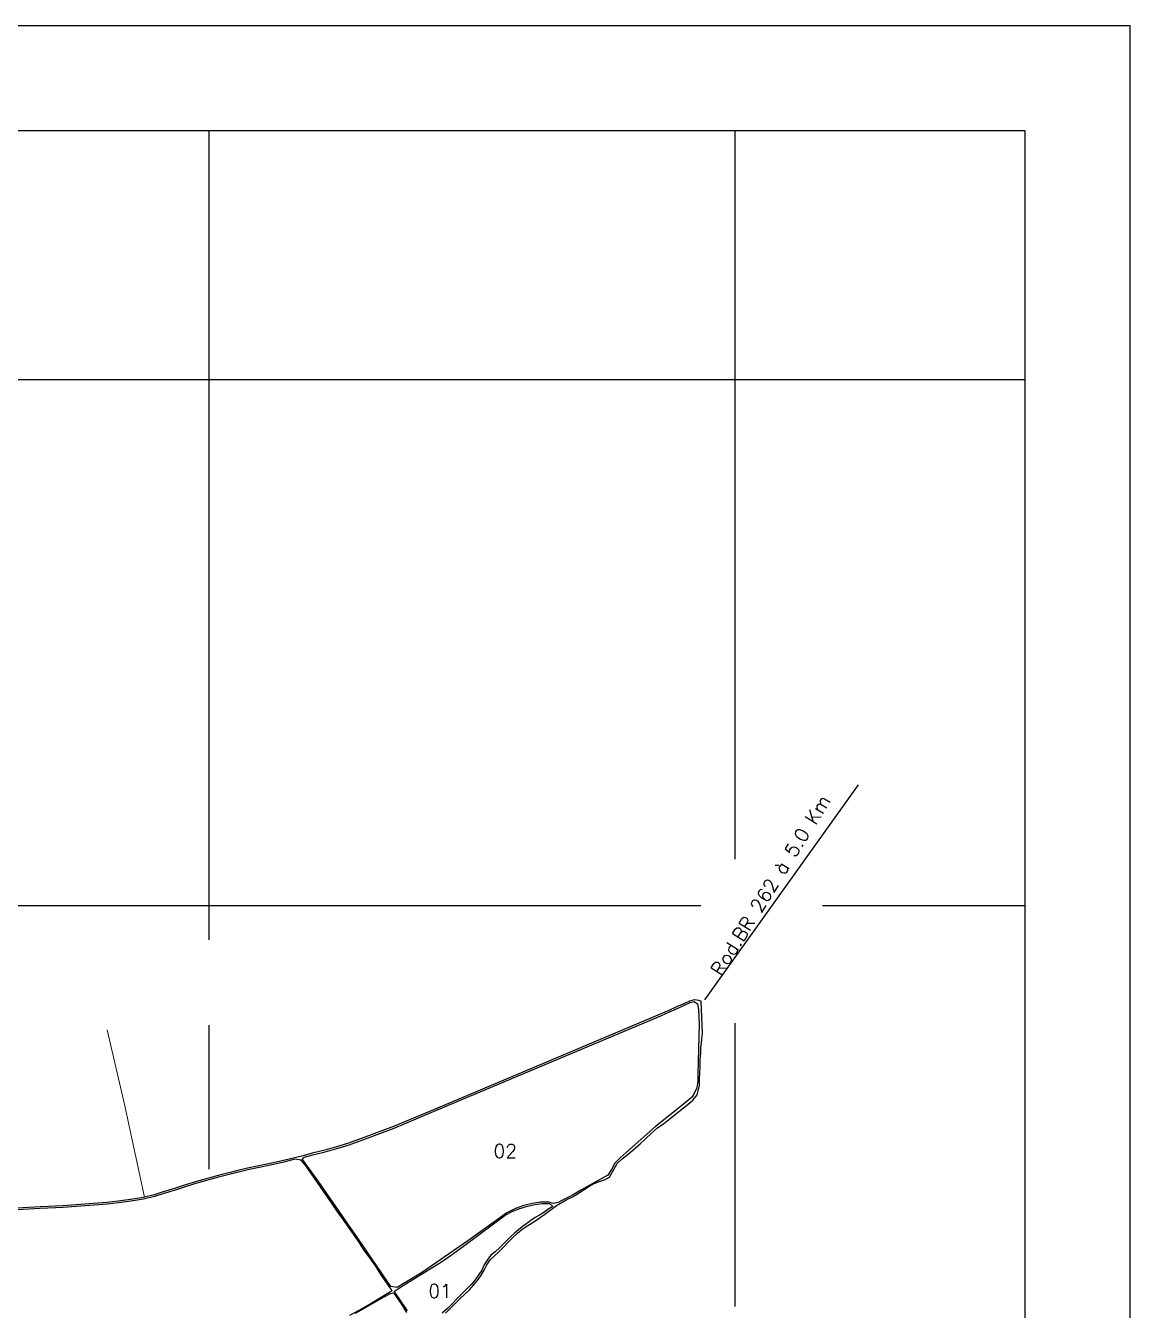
# Model space of a CAD drawing. Header units: millimetres. Extents: x 759439 to 764689, y 7802166 to 7809591.
# Drawn here: x 762064 to 764689, y 7806539 to 7809591 of the extents above; entities that cross this region are included whole.
import ezdxf
from ezdxf.enums import TextEntityAlignment as Align

# ---------------------------------------------------------------- set-up
doc = ezdxf.new("R2010")
doc.units = ezdxf.units.MM
doc.linetypes.add('CONTINUO', pattern=[0])
doc.linetypes.add('LIN0', pattern=[0])
for name, color, linetype in [('0114001034', 1, 'Continuous'), ('0114001034001', 5, 'Continuous'), ('0114001034002', 5, 'Continuous'), ('0114001034005', 5, 'Continuous'), ('0114001034006', 5, 'Continuous'), ('MALHA', 8, 'LIN0'), ('MARGEM', 7, 'CONTINUO'), ('TEXTO_NUN_TAL', 7, 'Continuous')]:
    doc.layers.add(name, color=color, linetype=linetype)
doc.layers.add('TEXTO_DIVERSOS', color=7, linetype='Continuous', lineweight=5)
doc.styles.add('SIMPLEX', font='simplex', dxfattribs={"height": 0.2})

msp = doc.modelspace()

# ---------------------------------------------------------------- linework, layer by layer
msp.add_line((763677.5, 7807276.1), (764042.6, 7807787))
at = {"layer": '0114001034', "linetype": 'CONTINUO'}
msp.add_lwpolyline([(763061.1, 7806532), (763072.6, 7806542.8), (763084.6, 7806554.8), (763096.2, 7806566.3), (763107.4, 7806576.7), (763118, 7806586.9), (763127.9, 7806598), (763137.4, 7806609.6), (763145.7, 7806621.8), (763153.4, 7806633.7), (763159.9, 7806646.4), (763167.7, 7806658.4), (763177, 7806667.3), (763188.2, 7806677.5), (763199.1, 7806688.9), (763210.1, 7806700.3), (763220.7, 7806711), (763231.7, 7806721.1), (763243.6, 7806731), (763257.2, 7806739.8), (763271, 7806748.8), (763284, 7806757.6), (763297.5, 7806767.1), (763325, 7806787.9), (763349.3, 7806801.7), (763351.4, 7806802.7), (763362.8, 7806807.9), (763375.2, 7806815.1), (763401.6, 7806832.4), (763414.8, 7806840.2), (763428.8, 7806845.6), (763440.9, 7806849.5), (763451.1, 7806855), (763469.3, 7806887.7), (763481, 7806898.2), (763496.1, 7806910.6), (763512, 7806923.9), (763524.1, 7806934.3), (763536, 7806945.3), (763551.1, 7806959.6), (763565.3, 7806972), (763580.3, 7806982.7), (763595.6, 7806994.6), (763610, 7807005.9), (763624.1, 7807017), (763637.1, 7807027.8), (763648.8, 7807038.2), (763659.7, 7807050.4), (763662.1, 7807060.4), (763665.1, 7807072.5), (763665.3, 7807087.8), (763665.8, 7807102.9), (763666.3, 7807116.9), (763666.9, 7807134.5), (763667.7, 7807149.8), (763668.3, 7807162.6), (763669.3, 7807173.5), (763670.3, 7807183.7), (763671.1, 7807189.9), (763672.3, 7807196.1), (763668.7, 7807272.7), (763663.2, 7807274.8), (763652.8, 7807276.5), (763641.4, 7807273.3), (763627.7, 7807267.1), (763610.4, 7807259.4), (763591.9, 7807251.3), (763571.7, 7807242.3), (763042.6, 7807019.2), (762937.7, 7806975.5), (762856.8, 7806944.9), (762828.5, 7806934.9), (762802.2, 7806926.8), (762774.4, 7806919.4), (762744.6, 7806912), (762723.3, 7806906), (762723.3, 7806906), (762676.5, 7806894.5), (762645, 7806887.6), (762614.1, 7806881.3), (762590.7, 7806876.2), (762568.1, 7806870.7), (762546.2, 7806865), (762521.2, 7806858.9), (762469.7, 7806844.3), (762443.6, 7806836.5), (762417.4, 7806827.9), (762390.7, 7806819.9), (762368.7, 7806812.8), (762342.9, 7806806.9), (762313.1, 7806801.8), (762283.7, 7806797.6), (762256.8, 7806794.4), (762152.3, 7806787), (762098.2, 7806784.2), (762043.6, 7806781.4)], dxfattribs=at)
at = {"layer": '0114001034001', "linetype": 'CONTINUO'}
msp.add_lwpolyline([(762971, 7806537), (762949.4, 7806568.8), (762940.3, 7806582.4), (762940.2, 7806584.4), (762952.1, 7806592.3), (762967.3, 7806601.6), (763031.2, 7806640.7), (763052.2, 7806653.7), (763066.5, 7806663.7), (763086.7, 7806678), (763106.9, 7806693.5), (763203.2, 7806764.7), (763221.2, 7806773.8), (763238, 7806780.5), (763256.4, 7806785.7), (763273.3, 7806789.6), (763291.3, 7806792.2), (763308.1, 7806792.5), (763316.2, 7806785), (763304.3, 7806777.9), (763294.8, 7806770.6), (763284.6, 7806764.6), (763274.2, 7806758.8), (763264.2, 7806752.1), (763254.8, 7806744.7), (763244.7, 7806737.7), (763234.7, 7806729.8), (763225.2, 7806722.2), (763217.6, 7806714.5), (763209, 7806706.4), (763199.8, 7806697.2), (763190.6, 7806687.5), (763179.5, 7806677.7), (763168.4, 7806668.5), (763160.1, 7806658), (763153.6, 7806646.3), (763147.8, 7806634.1), (763132.1, 7806611.3), (763123.2, 7806600.7), (763111.5, 7806588.5), (763089.1, 7806566.3), (763077.2, 7806554.2), (763065.9, 7806543.2), (763053.6, 7806532.1)], dxfattribs=at)
at = {"layer": '0114001034002', "linetype": 'CONTINUO'}
msp.add_lwpolyline([(762725.2, 7806902.4), (762745.7, 7806908.1), (762775.4, 7806915.5), (762803.3, 7806922.9), (762829.8, 7806931.1), (762858.2, 7806941.1), (762939.1, 7806971.7), (763044.2, 7807015.5), (763573.3, 7807238.6), (763593.5, 7807247.6), (763612, 7807255.7), (763629.3, 7807263.4), (763642.8, 7807269.6), (763652.2, 7807272.2), (763660.4, 7807267), (763662.5, 7807253.2), (763663.6, 7807236.9), (763663.9, 7807218.7), (763661.1, 7807100.3), (763660.7, 7807082.9), (763658.5, 7807067), (763649.6, 7807048.7), (763646.5, 7807044.7), (763635.1, 7807034.6), (763560.2, 7806975.2), (763490.3, 7806913.2), (763476.4, 7806901.2), (763463.6, 7806888), (763456.2, 7806873.3), (763447.2, 7806859.7), (763431.3, 7806850.6), (763382.7, 7806824), (763367, 7806814.5), (763352.2, 7806806.8), (763337.4, 7806799.8), (763329.1, 7806794.9), (763317.8, 7806792.1), (763306.2, 7806795.2), (763287.4, 7806795.2), (763267.1, 7806792.1), (763247.5, 7806787.4), (763227.5, 7806780.2), (763206.9, 7806770.3), (763114.5, 7806703.4), (763006.5, 7806629.5), (762964.8, 7806603.9), (762946.5, 7806592.8), (762931.5, 7806594.9), (762856, 7806705.4), (762759.2, 7806844.5), (762736.6, 7806876.5), (762726.6, 7806890.8), (762720.7, 7806898.6)], close=True, dxfattribs=at)
at = {"layer": '0114001034005', "linetype": 'CONTINUO'}
msp.add_lwpolyline([(762969.7, 7806533.5), (762962.8, 7806544), (762954.9, 7806556), (762939.1, 7806579.6), (762929.7, 7806578), (762914.6, 7806570.1), (762846.6, 7806530.7)], dxfattribs=at)
at = {"layer": '0114001034006', "linetype": 'CONTINUO'}
msp.add_lwpolyline([(762833.9, 7806527.3), (762855.8, 7806539.1), (762878, 7806551.7), (762899.1, 7806564.3), (762934.2, 7806585.7), (762930, 7806592.1), (762917.5, 7806610.1), (762907.1, 7806625.2), (762895.4, 7806643.3), (762881.2, 7806662.9), (762867.9, 7806681.6), (762856.9, 7806698.6), (762844.9, 7806716.5), (762816.8, 7806756.5), (762803.9, 7806774.5), (762791.2, 7806793.5), (762729.9, 7806881.1), (762718.5, 7806895.1), (762703.2, 7806897.4), (762677.5, 7806890.7), (762645.8, 7806883.7), (762614.9, 7806877.4), (762591.6, 7806872.3), (762569.1, 7806866.8), (762547.2, 7806861.1), (762522.2, 7806855.1), (762470.8, 7806840.5), (762444.8, 7806832.7), (762418.6, 7806824.1), (762391.9, 7806816), (762369.7, 7806809), (762343.7, 7806803), (762313.7, 7806797.9), (762284.3, 7806793.7), (762257.2, 7806790.4), (762152.5, 7806783), (762098.4, 7806780.2), (762043.9, 7806777.4)], dxfattribs=at)
at = {"layer": 'MALHA'}
for p, q in [((762500, 7807419.1), (762500, 7809340.7)), ((763750, 7807610.3), (763750, 7809340.7)), ((761026, 7808750), (764438.7, 7808750)), ((760560, 7807500), (763667.7, 7807500)), ((763956.9, 7807500), (764438.7, 7807500)), ((762500, 7806873.7), (762500, 7807215.8)), ((763750, 7806547.9), (763750, 7807221))]:
    msp.add_line(p, q, dxfattribs=at)
at = {"layer": 'MARGEM', "color": 174, "linetype": 'LIN0'}
for points in [[(764688.7, 7809590.7), (759438.7, 7809590.7), (759438.7, 7802165.7), (764688.7, 7802165.7)], [(764438.7, 7809340.7), (759688.7, 7809340.7), (759688.7, 7803001.7), (764438.7, 7803001.7)]]:
    msp.add_lwpolyline(points, close=True, dxfattribs=at)
at = {"layer": 'TEXTO_DIVERSOS'}
msp.add_lwpolyline([(762257.7, 7807205), (762299.1, 7807024.1), (762346.4, 7806807.7)], dxfattribs=at)

# ---------------------------------------------------------------- texts
at = {"layer": 'TEXTO_DIVERSOS', "style": 'SIMPLEX'}
msp.add_text('Rod.BR 262 à 5.0 Km', height=32.5, rotation=58.1502, dxfattribs=at).set_placement((763717.4, 7807330.3))
at = {"layer": 'TEXTO_NUN_TAL', "linetype": 'Continuous', "style": 'SIMPLEX'}
for s, p in [('02', (763203.3, 7806916.8)), ('01', (763048.4, 7806584.5))]:
    msp.add_text(s, height=32.5, dxfattribs=at).set_placement(p, align=Align.MIDDLE_CENTER)

doc.saveas('drawing.dxf')
